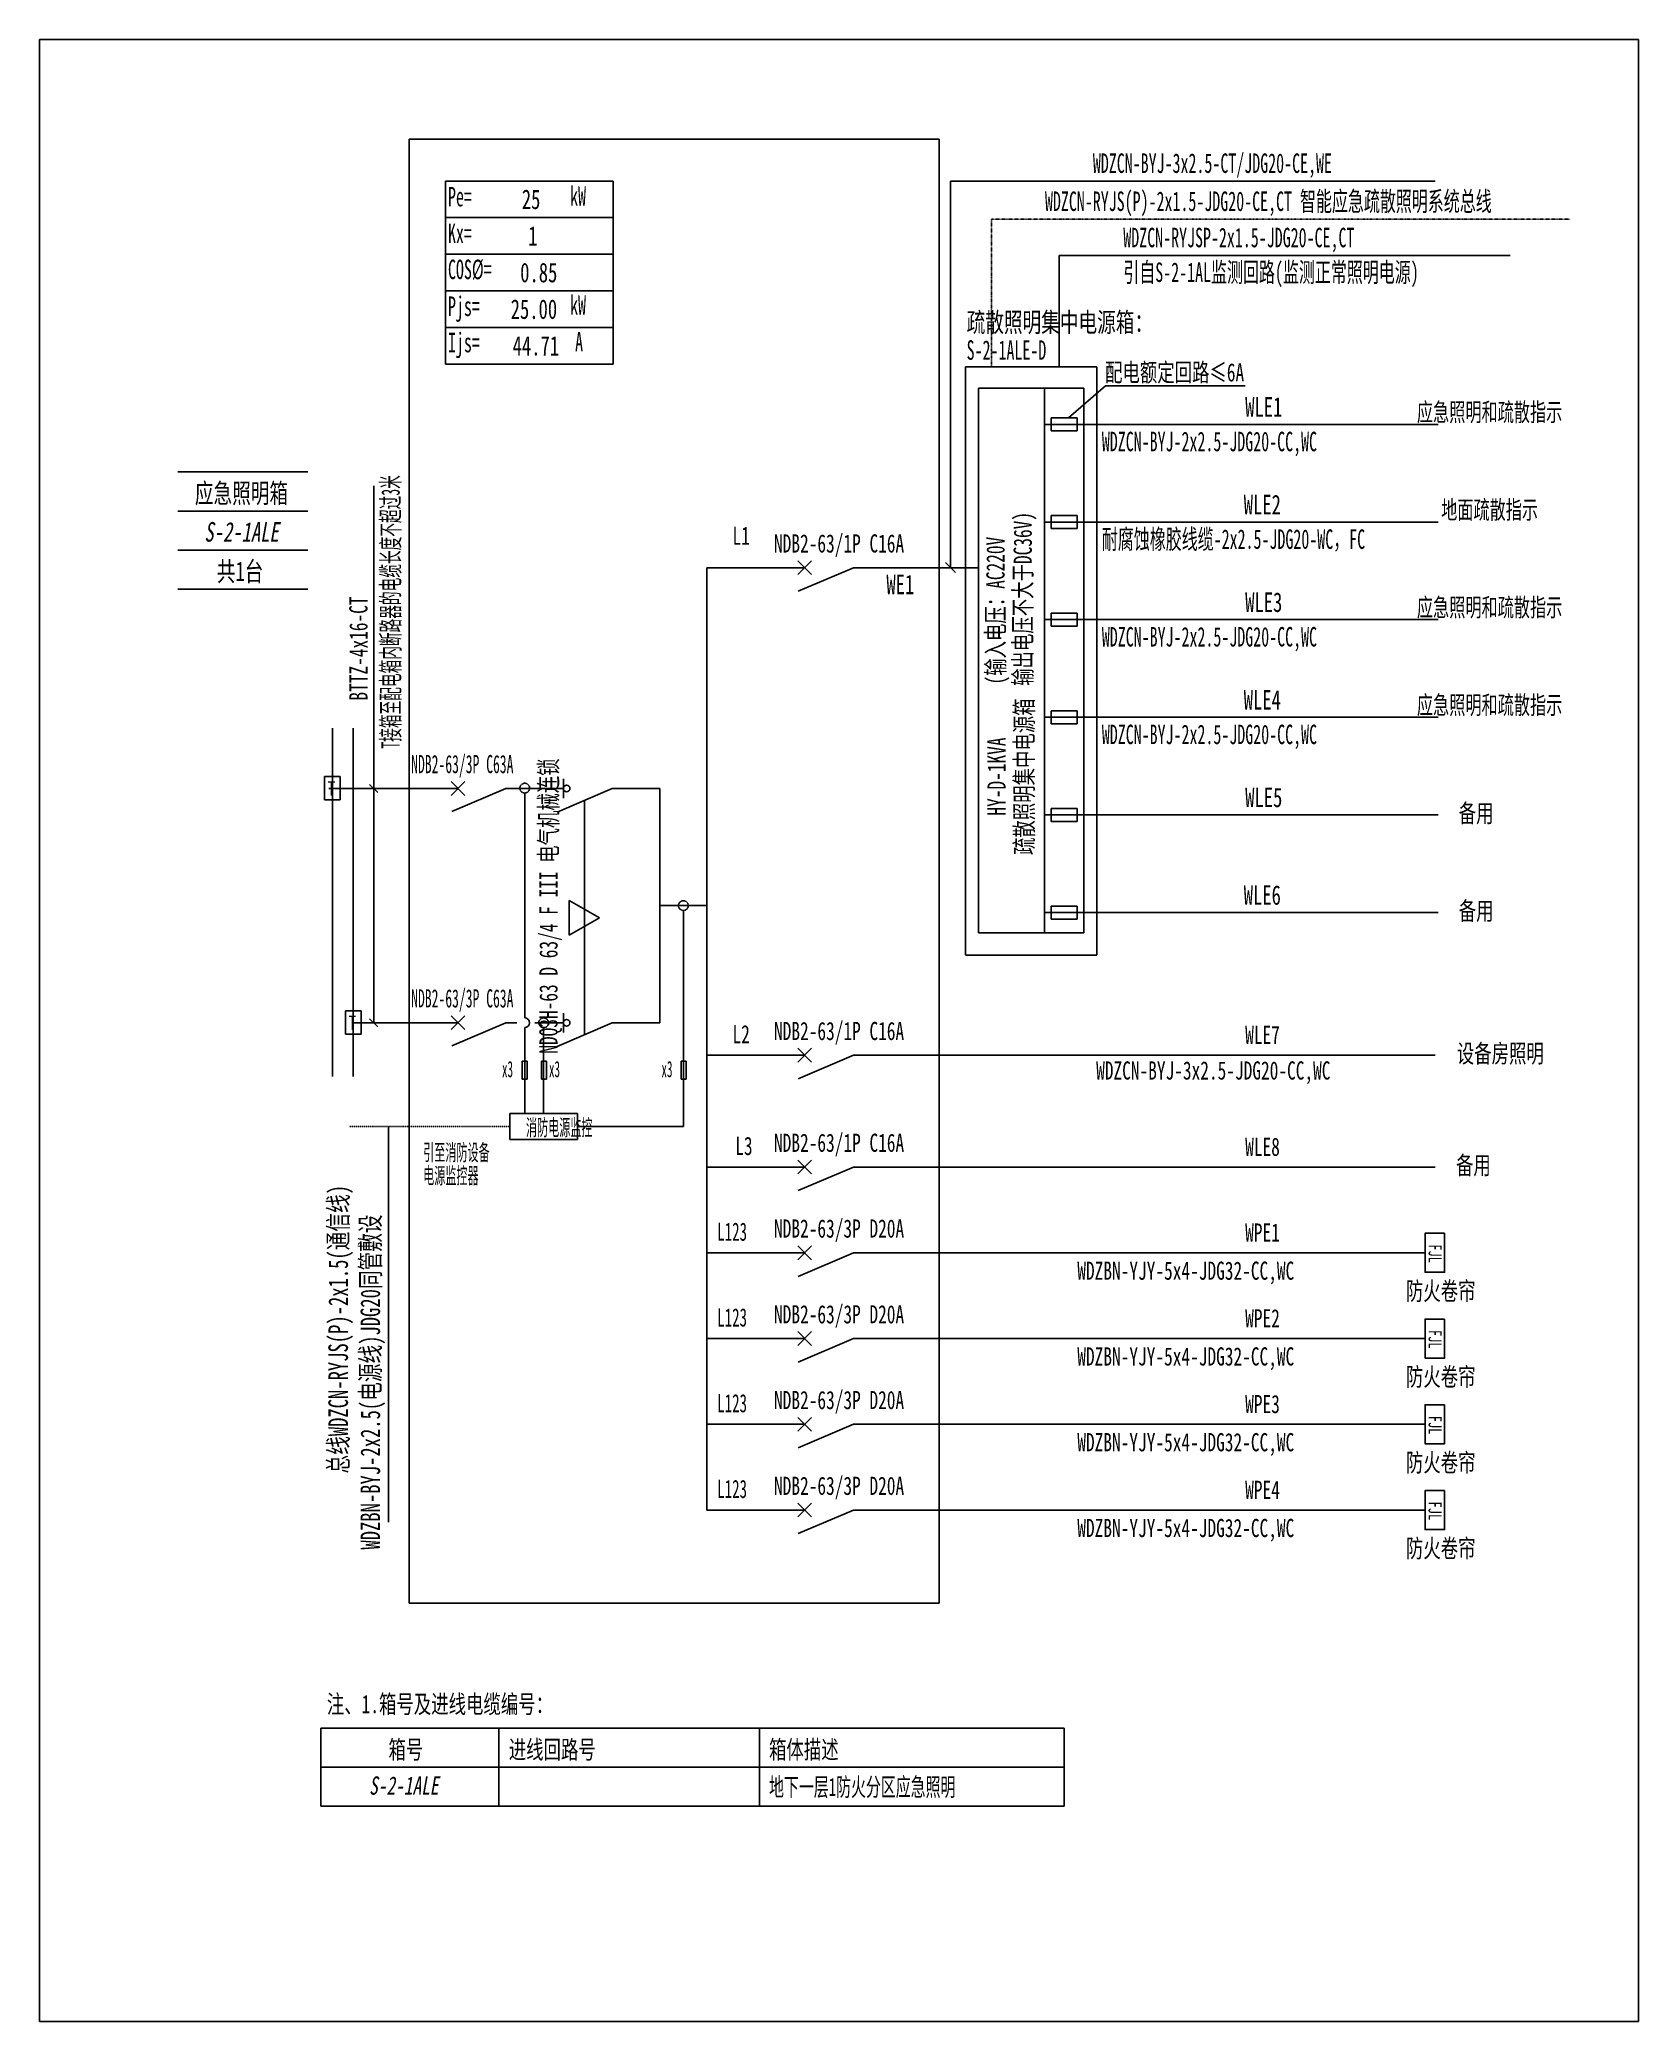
# Model space of a CAD drawing. Extents: x 214200 to 216396, y 348617 to 351339.
import ezdxf
from ezdxf.enums import TextEntityAlignment as Align

# ---------------------------------------------------------------- set-up
doc = ezdxf.new("R2010")
doc.units = 0
doc.header["$MEASUREMENT"] = 0
for name, pattern in [('_点划线L', [1.9, 1.5, -0.17, 0.06, -0.17]), ('_虚线S', [0.25, 0.125, -0.125]), ('DASH', [0.35, 0.25, -0.1]), ('DASHED', [0.75, 0.5, -0.25]), ('DIVIDE', [1.25, 0.5, -0.25, 0, -0.25, 0, -0.25])]:
    doc.linetypes.add(name, pattern=pattern)
for name, color, linetype in [('D_E_Eqpm(强电设备)', 100, 'Continuous'), ('D_E_Eqpm（强电设备）', 100, 'Continuous'), ('D_E_Text(强电文字)', 51, 'Continuous'), ('D_E_Text（强电文字）', 51, 'Continuous'), ('D_E_Wire(强电线缆)', 10, 'Continuous'), ('D_E_Wire（强电线缆）', 10, 'Continuous'), ('D_El_Wire（弱电线缆）', 10, 'Continuous'), ('D_T_TableDim（表格尺寸）', 255, 'Continuous'), ('DQ_Eqpm', 100, 'Continuous'), ('FL04GGFW_E72-配电箱系统图-塔楼部分$0$D_E_Eqpm（强电设备）', 100, 'Continuous'), ('FL09U293_E72-地下室配电箱系统图$0$D_E_Eqpm（强电设备）', 100, 'Continuous'), ('FL09U293_E72-地下室配电箱系统图$0$D_E_Text（强电文字）', 51, 'Continuous'), ('FL09U293_E72-地下室配电箱系统图$0$D_T_TableDim（表格尺寸）', 255, 'Continuous'), ('系统图', 220, 'Continuous')]:
    doc.layers.add(name, color=color, linetype=linetype)
doc.styles.add('FL09U293_E72-地下室配电箱系统图$0$FL04GGFW_E72-配电箱系统图-塔楼部分$0$电气', font='', dxfattribs={"width": 0.7})
doc.styles.add('FL09U293_E72-地下室配电箱系统图$0$FL04GGFW_E72-配电箱系统图-塔楼部分$0$电气箱', font='simhei.ttf', dxfattribs={"width": 0.8, "oblique": 10})
doc.styles.add('FL09U293_E72-地下室配电箱系统图$0$电气', font='', dxfattribs={"width": 0.7})
doc.styles.add('FL09U293_E72-地下室配电箱系统图$0$电气箱', font='simhei.ttf', dxfattribs={"width": 0.8, "oblique": 10})
doc.styles.add('HZ', font='', dxfattribs={"width": 0.7, "height": 400})
doc.styles.add('电气', font='', dxfattribs={"width": 0.7})
doc.styles.get('FL09U293_E72-地下室配电箱系统图$0$FL04GGFW_E72-配电箱系统图-塔楼部分$0$电气').set_extended_font_data('SimSun')
doc.styles.get('FL09U293_E72-地下室配电箱系统图$0$电气').set_extended_font_data('SimSun')
doc.styles.get('HZ').set_extended_font_data('SimSun')
doc.styles.get('电气').set_extended_font_data('SimSun')

msp = doc.modelspace()

# ---------------------------------------------------------------- linework, layer by layer
at = {"layer": 'D_E_Eqpm(强电设备)'}
for p, q in [((215241.8, 350604.2, 0), (215260.7, 350623.2, 0)), ((215260.7, 350604.2, 0), (215241.8, 350623.2, 0)), ((215318.3, 350613.7, 0), (215242.6, 350581.3, 0)), ((214919.9, 350297.1, 0), (214919.9, 350323.9, 0)), ((214765.6, 350301, 0), (214784.6, 350320, 0)), ((214784.6, 350301, 0), (214765.6, 350320, 0)), ((214765.6, 349979.2, 0), (214784.6, 349998.1, 0)), ((214784.6, 349979.2, 0), (214765.6, 349998.1, 0)), ((214919.9, 349975.2, 0), (214919.9, 350002, 0)), ((215241.8, 349934.6, 0), (215260.7, 349953.6, 0)), ((215260.7, 349934.6, 0), (215241.8, 349953.6, 0)), ((215318.3, 349944.1, 0), (215242.6, 349911.6, 0)), ((215241.8, 349781, 0), (215260.7, 349800, 0)), ((215260.7, 349781, 0), (215241.8, 349800, 0)), ((215318.3, 349790.5, 0), (215242.6, 349758.1, 0)), ((215241.8, 349663.2, 0), (215260.7, 349682.2, 0)), ((215260.7, 349663.2, 0), (215241.8, 349682.2, 0)), ((215318.3, 349672.7, 0), (215242.6, 349640.3, 0)), ((215241.8, 349545.4, 0), (215260.7, 349564.4, 0)), ((215260.7, 349545.4, 0), (215241.8, 349564.4, 0)), ((215318.3, 349554.9, 0), (215242.6, 349522.5, 0)), ((215241.8, 349427.6, 0), (215260.7, 349446.6, 0)), ((215260.7, 349427.6, 0), (215241.8, 349446.6, 0)), ((215318.3, 349437.1, 0), (215242.6, 349404.7, 0)), ((215241.8, 349309.8, 0), (215260.7, 349328.8, 0)), ((215260.7, 349309.8, 0), (215241.8, 349328.8, 0)), ((215318.3, 349319.3, 0), (215242.6, 349286.9, 0))]:
    msp.add_line(p, q, dxfattribs=at)
for centre in [(214924.4, 350310.5, 0), (214924.4, 349988.6, 0)]:
    msp.add_circle(centre, 4.56, dxfattribs=at)
at = {"layer": 'D_E_Eqpm（强电设备）'}
for p, q in [((215490.1, 350112.1, 0), (215490.1, 350860.5, 0)), ((215490.1, 350860.5, 0), (215581, 350860.5, 0)), ((215581, 350860.5, 0), (215581, 350112.1, 0)), ((214986.9, 350310.5, 0), (214911.2, 350278, 0)), ((214969.4, 350132.7, 0), (214928, 350156.6, 0)), ((214928, 350156.6, 0), (214928, 350108.8, 0)), ((214928, 350108.8, 0), (214969.4, 350132.7, 0)), ((215581, 350112.1, 0), (215490.1, 350112.1, 0)), ((214986.9, 349988.6, 0), (214911.2, 349956.2, 0))]:
    msp.add_line(p, q, dxfattribs=at)
at = {"layer": 'D_E_Eqpm（强电设备）', "linetype": 'DASH'}
msp.add_line((214949.1, 349972.4, 0), (214949.1, 350294.2, 0), dxfattribs=at)
at = {"layer": 'D_E_Eqpm（强电设备）', "elevation": 0}
for points in [[(216130.4, 349699.5), (216130.4, 349645.9), (216103.6, 349645.9), (216103.6, 349699.5)], [(216130.4, 349581.7), (216130.4, 349528.1), (216103.6, 349528.1), (216103.6, 349581.7)], [(216130.4, 349463.9), (216130.4, 349410.3), (216103.6, 349410.3), (216103.6, 349463.9)], [(216130.4, 349346.1), (216130.4, 349292.5), (216103.6, 349292.5), (216103.6, 349346.1)]]:
    msp.add_lwpolyline(points, close=True, dxfattribs=at)
at = {"layer": 'D_E_Text(强电文字)', "color": 51}
for p, q in [((214659.4, 349988.6, 0), (214659.4, 350726.2, 0)), ((214653.8, 350316.1, 0), (214665, 350304.9, 0)), ((214653.8, 349994.2, 0), (214665, 349983.1, 0)), ((214679.7, 349846.3, 0), (214679.7, 349302.5, 0))]:
    msp.add_line(p, q, dxfattribs=at)
at = {"layer": 'D_E_Text（强电文字）'}
for p, q in [((214758, 351144.8, 0), (214988.5, 351144.8, 0)), ((214758, 351144.8, 0), (214758, 350893.4, 0)), ((214988.5, 351144.8, 0), (214988.5, 350893.4, 0)), ((215451.7, 351144.8, 0), (216117.4, 351144.8, 0)), ((215451.7, 350613.7, 0), (215451.7, 351144.8, 0)), ((214758, 351094.5, 0), (214988.5, 351094.5, 0)), ((214758, 351044.2, 0), (214988.5, 351044.2, 0)), ((214758, 350994, 0), (214988.5, 350994, 0)), ((214758, 350943.7, 0), (214988.5, 350943.7, 0)), ((214758, 350893.4, 0), (214988.5, 350893.4, 0)), ((215613.8, 350819.4, 0), (215664.4, 350863.7, 0)), ((215664.4, 350863.7, 0), (215856.5, 350863.7, 0)), ((215444.9, 350620.6, 0), (215458.5, 350606.9, 0))]:
    msp.add_line(p, q, dxfattribs=at)
at = {"layer": 'D_E_Wire(强电线缆)'}
for p, q in [((214602.7, 349914.8, 0), (214602.7, 350393.2, 0)), ((214597.6, 350310.5, 0), (214775.1, 350310.5, 0)), ((214840.8, 350310.5, 0), (214919.9, 350310.5, 0)), ((214986.9, 350310.5, 0), (215052.4, 350310.5, 0)), ((214840.8, 349988.6, 0), (214855.9, 349988.6, 0)), ((214880.7, 349988.6, 0), (214919.9, 349988.6, 0)), ((214986.9, 349988.6, 0), (215052.4, 349988.6, 0))]:
    msp.add_line(p, q, dxfattribs=at)
at = {"layer": 'D_E_Wire(强电线缆)', "linetype": 'DASH'}
for p, q in [((214631.3, 349914.8, 0), (214631.3, 350393.2, 0)), ((214631.3, 349988.6, 0), (214775.1, 349988.6, 0))]:
    msp.add_line(p, q, dxfattribs=at)
at = {"layer": 'D_E_Wire（强电线缆）', "color": 10}
for p, q in [((215600.8, 351042.6, 0), (215600.8, 350889.8, 0)), ((215600.8, 351042.6, 0), (216220.6, 351042.6, 0)), ((215581, 350810.5, 0), (216121.3, 350810.5, 0)), ((215581, 350676.4, 0), (216121.3, 350676.4, 0)), ((215581, 350542.3, 0), (216121.3, 350542.3, 0)), ((215581, 350408.2, 0), (216121.3, 350408.2, 0)), ((215581, 350274.1, 0), (216121.3, 350274.1, 0)), ((215581, 350140, 0), (216121.3, 350140, 0))]:
    msp.add_line(p, q, dxfattribs=at)
at = {"layer": 'D_E_Wire（强电线缆）'}
for p, q in [((215117.1, 349319.3, 0), (215117.1, 350613.7, 0)), ((215117.1, 350613.7, 0), (215251.2, 350613.7, 0)), ((215318.3, 350613.7, 0), (215490.1, 350613.7, 0)), ((215052.4, 350310.5, 0), (215052.4, 349988.6, 0)), ((215052.4, 350149.6, 0), (215117.1, 350149.6, 0)), ((215084.8, 350142.8, 0), (215084.8, 349846.3, 0)), ((214892.8, 349981.9, 0), (214892.8, 349864.2, 0)), ((215117.1, 349944.1, 0), (215251.2, 349944.1, 0)), ((215318.3, 349944.1, 0), (216117.4, 349944.1, 0)), ((214863.2, 349936, 0), (214870.3, 349936, 0)), ((214863.2, 349911.3, 0), (214863.2, 349936, 0)), ((214870.3, 349936, 0), (214870.3, 349911.3, 0)), ((214889.7, 349936, 0), (214896.7, 349936, 0)), ((214889.7, 349911.3, 0), (214889.7, 349936, 0)), ((214896.7, 349936, 0), (214896.7, 349911.3, 0)), ((215081.5, 349936, 0), (215088.5, 349936, 0)), ((215081.5, 349911.3, 0), (215081.5, 349936, 0)), ((215088.5, 349936, 0), (215088.5, 349911.3, 0)), ((214870.3, 349911.3, 0), (214863.2, 349911.3, 0)), ((214896.7, 349911.3, 0), (214889.7, 349911.3, 0)), ((215088.5, 349911.3, 0), (215081.5, 349911.3, 0)), ((215117.1, 349790.5, 0), (215251.2, 349790.5, 0)), ((215318.3, 349790.5, 0), (216117.4, 349790.5, 0)), ((215117.1, 349672.7, 0), (215251.2, 349672.7, 0)), ((215318.3, 349672.7, 0), (216103.6, 349672.7, 0)), ((215117.1, 349554.9, 0), (215251.2, 349554.9, 0)), ((215318.3, 349554.9, 0), (216103.6, 349554.9, 0)), ((215117.1, 349437.1, 0), (215251.2, 349437.1, 0)), ((215318.3, 349437.1, 0), (216103.6, 349437.1, 0)), ((215117.1, 349319.3, 0), (215251.2, 349319.3, 0)), ((215318.3, 349319.3, 0), (216103.6, 349319.3, 0))]:
    msp.add_line(p, q, dxfattribs=at)
at = {"layer": 'D_E_Wire（强电线缆）', "linetype": '_点划线L'}
for p, q in [((214866.8, 349995.3, 0), (214866.8, 350304.2, 0)), ((214866.8, 349864.2, 0), (214866.8, 349981.9, 0)), ((214846.4, 349864.2, 0), (214939.1, 349864.2, 0)), ((214846.4, 349828.4, 0), (214846.4, 349864.2, 0)), ((214939.1, 349864.2, 0), (214939.1, 349828.4, 0)), ((215084.8, 349846.3, 0), (214939.1, 349846.3, 0)), ((214939.1, 349828.4, 0), (214846.4, 349828.4, 0))]:
    msp.add_line(p, q, dxfattribs=at)
at = {"layer": 'D_E_Wire（强电线缆）', "linetype": '_虚线S'}
msp.add_line((214626.2, 349846.3, 0), (214846.4, 349846.3, 0), dxfattribs=at)
at = {"layer": 'D_E_Wire（强电线缆）', "linetype": '_点划线L'}
for centre in [(214866.8, 350310.9, 0), (215084.8, 350149.6, 0), (214892.8, 349988.6, 0)]:
    msp.add_circle(centre, 6.7, dxfattribs=at)
at = {"layer": 'D_E_Wire（强电线缆）'}
msp.add_arc((214866.8, 349988.6, 0), 6.7, 270, 90, dxfattribs=at)
at = {"layer": 'D_El_Wire（弱电线缆）', "color": 200, "linetype": 'DIVIDE'}
for q in [(216302.7, 351092.3, 0), (215508, 350889.8, 0)]:
    msp.add_line((215508, 351092.3, 0), q, dxfattribs=at)
at = {"layer": 'D_T_TableDim（表格尺寸）', "linetype": 'DASHED'}
for p, q in [((214708.2, 349191.6, 0), (214708.2, 351202.5, 0)), ((214708.2, 351202.5, 0), (215436.3, 351202.5, 0)), ((215436.3, 351202.5, 0), (215436.3, 349191.6, 0)), ((215436.3, 349191.6, 0), (214708.2, 349191.6, 0))]:
    msp.add_line(p, q, dxfattribs=at)
at = {"layer": 'D_T_TableDim（表格尺寸）', "linetype": 'DASH'}
for p, q in [((215652.5, 350889.8, 0), (215472.3, 350889.8, 0)), ((215472.3, 350889.8, 0), (215472.3, 350081.4, 0)), ((215652.5, 350081.4, 0), (215652.5, 350889.8, 0)), ((215472.3, 350081.4, 0), (215652.5, 350081.4, 0))]:
    msp.add_line(p, q, dxfattribs=at)
at = {"layer": 'DQ_Eqpm'}
for p, q in [((214613.4, 350326.9, 0), (214591.9, 350326.9, 0)), ((214591.9, 350326.9, 0), (214591.9, 350294.7, 0)), ((214613.4, 350294.7, 0), (214613.4, 350326.9, 0)), ((214591.9, 350294.7, 0), (214613.4, 350294.7, 0)), ((214642, 350005.1, 0), (214620.5, 350005.1, 0)), ((214620.5, 350005.1, 0), (214620.5, 349972.9, 0)), ((214642, 349972.9, 0), (214642, 350005.1, 0)), ((214620.5, 349972.9, 0), (214642, 349972.9, 0))]:
    msp.add_line(p, q, dxfattribs=at)
at = {"layer": 'FL04GGFW_E72-配电箱系统图-塔楼部分$0$D_E_Eqpm（强电设备）'}
for p, q in [((215581, 350112.1, 0), (215581, 350860.5, 0)), ((215581, 350860.5, 0), (215634.6, 350860.5, 0)), ((215634.6, 350860.5, 0), (215634.6, 350112.1, 0)), ((215589.9, 350819.4, 0), (215625.7, 350819.4, 0)), ((215589.9, 350819.4, 0), (215589.9, 350819.4, 0)), ((215589.9, 350819.4, 0), (215589.9, 350801.5, 0)), ((215589.9, 350801.5, 0), (215589.9, 350819.4, 0)), ((215625.7, 350819.4, 0), (215625.7, 350801.5, 0)), ((215589.9, 350801.5, 0), (215625.7, 350801.5, 0)), ((215589.9, 350801.5, 0), (215589.9, 350801.5, 0)), ((215589.9, 350685.3, 0), (215625.7, 350685.3, 0)), ((215589.9, 350685.3, 0), (215589.9, 350685.3, 0)), ((215589.9, 350685.3, 0), (215589.9, 350667.4, 0)), ((215589.9, 350667.4, 0), (215589.9, 350685.3, 0)), ((215625.7, 350685.3, 0), (215625.7, 350667.4, 0)), ((215589.9, 350667.4, 0), (215625.7, 350667.4, 0)), ((215589.9, 350667.4, 0), (215589.9, 350667.4, 0)), ((215589.9, 350551.2, 0), (215625.7, 350551.2, 0)), ((215589.9, 350551.2, 0), (215589.9, 350551.2, 0)), ((215589.9, 350551.2, 0), (215589.9, 350533.3, 0)), ((215589.9, 350533.3, 0), (215589.9, 350551.2, 0)), ((215625.7, 350551.2, 0), (215625.7, 350533.3, 0)), ((215589.9, 350533.3, 0), (215625.7, 350533.3, 0)), ((215589.9, 350533.3, 0), (215589.9, 350533.3, 0)), ((215589.9, 350417.1, 0), (215625.7, 350417.1, 0)), ((215589.9, 350417.1, 0), (215589.9, 350417.1, 0)), ((215589.9, 350417.1, 0), (215589.9, 350399.2, 0)), ((215589.9, 350399.2, 0), (215589.9, 350417.1, 0)), ((215625.7, 350417.1, 0), (215625.7, 350399.2, 0)), ((215589.9, 350399.2, 0), (215625.7, 350399.2, 0)), ((215589.9, 350399.2, 0), (215589.9, 350399.2, 0)), ((215589.9, 350283, 0), (215625.7, 350283, 0)), ((215589.9, 350283, 0), (215589.9, 350283, 0)), ((215589.9, 350283, 0), (215589.9, 350265.1, 0)), ((215589.9, 350265.1, 0), (215589.9, 350283, 0)), ((215625.7, 350283, 0), (215625.7, 350265.1, 0)), ((215589.9, 350265.1, 0), (215625.7, 350265.1, 0)), ((215589.9, 350265.1, 0), (215589.9, 350265.1, 0)), ((215589.9, 350148.9, 0), (215625.7, 350148.9, 0)), ((215589.9, 350148.9, 0), (215589.9, 350148.9, 0)), ((215589.9, 350148.9, 0), (215589.9, 350131, 0)), ((215589.9, 350131, 0), (215589.9, 350148.9, 0)), ((215589.9, 350131, 0), (215625.7, 350131, 0)), ((215589.9, 350131, 0), (215589.9, 350131, 0)), ((215625.7, 350148.9, 0), (215625.7, 350131, 0)), ((215634.6, 350112.1, 0), (215581, 350112.1, 0))]:
    msp.add_line(p, q, dxfattribs=at)
at = {"layer": 'FL09U293_E72-地下室配电箱系统图$0$D_E_Eqpm（强电设备）'}
for p, q in [((214840.8, 350310.5, 0), (214766.5, 350278.6, 0)), ((214840.8, 349988.6, 0), (214766.5, 349956.8, 0))]:
    msp.add_line(p, q, dxfattribs=at)
at = {"layer": 'FL09U293_E72-地下室配电箱系统图$0$D_T_TableDim（表格尺寸）'}
for p, q in [((214390.2, 350745.2, 0), (214569, 350745.2, 0)), ((214390.2, 350691.5, 0), (214569, 350691.5, 0)), ((214390.2, 350637.9, 0), (214569, 350637.9, 0)), ((214390.2, 350584.3, 0), (214569, 350584.3, 0))]:
    msp.add_line(p, q, dxfattribs=at)
at = {"layer": 'FL09U293_E72-地下室配电箱系统图$0$D_T_TableDim（表格尺寸）', "ltscale": 3.5}
for p, q in [((214586.6, 349019.8, 0), (215607.8, 349019.8, 0)), ((214586.6, 349019.8, 0), (214586.6, 348912.5, 0)), ((214831.4, 349019.8, 0), (214831.4, 348912.5, 0)), ((215189.4, 349019.8, 0), (215189.4, 348912.5, 0)), ((215607.8, 349019.8, 0), (215607.8, 348912.5, 0)), ((214586.6, 348966.1, 0), (215607.8, 348966.1, 0)), ((214586.6, 348966.1, 0), (215607.8, 348966.1, 0)), ((214586.6, 348912.5, 0), (215607.8, 348912.5, 0))]:
    msp.add_line(p, q, dxfattribs=at)
at = {"layer": '系统图', "ltscale": 9973.992009}
msp.add_lwpolyline([(214200.5, 351339), (216396.5, 351339), (216396.5, 348617), (214200.5, 348617)], close=True, dxfattribs=at)

# ---------------------------------------------------------------- texts
at = {"layer": 'D_E_Eqpm（强电设备）', "color": 51, "style": '电气', "width": 0.7}
for p in [(216117.2, 349671.6, 0), (216117.2, 349553.8, 0), (216117.2, 349436, 0), (216117.2, 349318.2, 0)]:
    msp.add_text('FJL', height=17.88, rotation=270, dxfattribs=at).set_placement(p, align=Align.MIDDLE)
at = {"layer": 'D_E_Text(强电文字)', "color": 51, "style": '电气'}
for s, height, width, p in [('疏散照明集中电源箱：', 26.82, 0.7, (215473.8, 350937.4, 0)), ('L1', 25.03, 0.7, (215152.2, 350645.1, 0)), ('NDB2-63/1P C16A', 25.031, 0.7, (215209.2, 350634.5, 0)), ('备用', 25.03, 0.7, (216149.8, 350263.9, 0)), ('备用', 25.03, 0.7, (216149.8, 350129.8, 0)), ('L2', 25.03, 0.7, (215152.2, 349960.4, 0)), ('NDB2-63/1P C16A', 25.031, 0.7, (215209.2, 349964.8, 0)), ('WLE7', 25.03, 0.7, (215856.4, 349959.4, 0)), ('设备房照明', 25.03, 0.7, (216147.1, 349933.9, 0)), ('WDZCN-BYJ-3x2.5-JDG20-CC,WC ', 25.031, 0.7, (215651.7, 349910.6, 0)), ('L3', 25.03, 0.7, (215156, 349807, 0)), ('NDB2-63/1P C16A', 25.031, 0.7, (215209.2, 349811.3, 0)), ('WLE8', 25.03, 0.7, (215856.4, 349805.8, 0)), ('备用', 25.03, 0.7, (216146, 349780.4, 0)), ('L123', 25.03, 0.6, (215131.3, 349689.2, 0)), ('NDB2-63/3P D20A', 25.031, 0.7, (215209.2, 349693.5, 0)), ('WPE1', 25.03, 0.7, (215856.4, 349688, 0)), ('WDZBN-YJY-5x4-JDG32-CC,WC ', 25.031, 0.7, (215625.8, 349635.6, 0)), ('防火卷帘', 25.03, 0.7, (216077.2, 349607.7, 0)), ('L123', 25.03, 0.6, (215131.3, 349571.4, 0)), ('NDB2-63/3P D20A', 25.031, 0.7, (215209.2, 349575.7, 0)), ('WPE2', 25.03, 0.7, (215856.4, 349570.2, 0)), ('WDZBN-YJY-5x4-JDG32-CC,WC ', 25.031, 0.7, (215625.8, 349517.8, 0)), ('防火卷帘', 25.03, 0.7, (216077.2, 349489.9, 0)), ('L123', 25.03, 0.6, (215131.3, 349453.6, 0)), ('NDB2-63/3P D20A', 25.031, 0.7, (215209.2, 349457.9, 0)), ('WPE3', 25.03, 0.7, (215856.4, 349452.4, 0)), ('WDZBN-YJY-5x4-JDG32-CC,WC ', 25.031, 0.7, (215625.8, 349400, 0)), ('防火卷帘', 25.03, 0.7, (216077.2, 349372.1, 0)), ('L123', 25.03, 0.6, (215131.3, 349335.8, 0)), ('NDB2-63/3P D20A', 25.031, 0.7, (215209.2, 349340.1, 0)), ('WPE4', 25.03, 0.7, (215856.4, 349334.6, 0)), ('WDZBN-YJY-5x4-JDG32-CC,WC ', 25.031, 0.7, (215625.8, 349282.2, 0)), ('防火卷帘', 25.03, 0.7, (216077.2, 349254.3, 0))]:
    msp.add_text(s, height=height, dxfattribs=dict(at, width=width)).set_placement(p)
at = {"layer": 'D_E_Text(强电文字)', "color": 51, "style": '电气', "width": 0.65}
for s, p in [('应急照明和疏散指示', (216192.2, 350827.9, 0)), ('地面疏散指示', (216192.2, 350693.8, 0)), ('应急照明和疏散指示', (216192.2, 350559.7, 0)), ('应急照明和疏散指示', (216192.2, 350425.6, 0))]:
    msp.add_text(s, height=25.03, dxfattribs=at).set_placement(p, align=Align.MIDDLE)
at = {"layer": 'D_E_Text(强电文字)', "style": 'FL09U293_E72-地下室配电箱系统图$0$FL04GGFW_E72-配电箱系统图-塔楼部分$0$电气', "width": 0.7}
for s, p in [('应急照明箱', (214477.8, 350716.5, 0)), ('共1台', (214475.9, 350609.2, 0))]:
    msp.add_text(s, height=26.82, dxfattribs=at).set_placement(p, align=Align.MIDDLE)
at = {"layer": 'D_E_Text(强电文字)', "color": 51, "style": '电气'}
for s, width, p in [('T接箱至配电箱内断路器的电缆长度不超过3米', 0.55, (214695, 350365.2, 0)), ('BTTZ-4x16-CT', 0.7, (214650.9, 350431.1, 0))]:
    msp.add_text(s, height=25.031, rotation=90, dxfattribs=dict(at, width=width)).set_placement(p)
at = {"layer": 'D_E_Text(强电文字)', "style": 'FL09U293_E72-地下室配电箱系统图$0$FL04GGFW_E72-配电箱系统图-塔楼部分$0$电气箱', "oblique": 10, "width": 0.7}
msp.add_text('S-2-1ALE', height=26.82, dxfattribs=at).set_placement((214477.8, 350662.9, 0), align=Align.MIDDLE)
at = {"layer": 'D_E_Text（强电文字）', "style": '电气'}
for s, height, width, p in [('WDZCN-BYJ-3x2.5-CT/JDG20-CE,WE', 26.819, 0.6, (215647.2, 351155.9, 0)), ('25', 26.82, 0.7, (214862.8, 351106.3, 0)), ('1', 26.8, 0.7, (214871.7, 351056, 0)), (' 0.85', 26.82, 0.7, (214847.8, 351005.7, 0)), ('WLE1', 26.82, 0.7, (215856.4, 350821.1, 0)), ('WDZCN-BYJ-2x2.5-JDG20-CC,WC', 26.819, 0.6, (215659.5, 350773.6, 0)), ('WLE2', 26.82, 0.7, (215854.4, 350687, 0)), ('耐腐蚀橡胶线缆-2x2.5-JDG20-WC，FC', 26.819, 0.6, (215659.5, 350639.5, 0)), ('WE1', 26.82, 0.7, (215363.6, 350577.3, 0)), ('WLE3', 26.82, 0.7, (215856.4, 350552.9, 0)), ('WDZCN-BYJ-2x2.5-JDG20-CC,WC', 26.819, 0.6, (215659.5, 350505.4, 0)), ('WLE4', 26.82, 0.7, (215854.4, 350418.8, 0)), ('WDZCN-BYJ-2x2.5-JDG20-CC,WC', 26.819, 0.6, (215659.5, 350371.3, 0)), ('WLE5', 26.82, 0.7, (215856.4, 350284.8, 0)), ('WLE6', 26.82, 0.7, (215854.4, 350150.7, 0))]:
    msp.add_text(s, height=height, dxfattribs=dict(at, width=width)).set_placement(p)
at = {"layer": 'D_E_Text（强电文字）', "linetype": 'Continuous', "style": '电气', "width": 0.6}
for s, height, p in [('kW', 26.82, (214929.1, 351110.8, 0)), ('Pe=', 26.82, (214761.4, 351109.9, 0)), ('Kx=', 26.82, (214761.4, 351059.5, 0)), ('COS%%C=', 26.82, (214761.4, 351010, 0)), ('Pjs=', 26.82, (214761.4, 350959.4, 0)), ('kW', 26.82, (214929.1, 350961.1, 0)), ('Ijs=', 26.82, (214761.4, 350909.6, 0)), ('A', 26.8, (214936, 350910.8, 0))]:
    msp.add_text(s, height=height, dxfattribs=at).set_placement(p)
at = {"layer": 'D_E_Text（强电文字）', "color": 51, "style": '电气', "width": 0.6}
for s, height, p in [('WDZCN-RYJS(P)-2x1.5-JDG20-CE,CT 智能应急疏散照明系统总线', 26.819, (215581.4, 351103.6, 0)), ('WDZCN-RYJSP-2x1.5-JDG20-CE,CT', 26.819, (215689, 351053.8, 0)), ('引自S-2-1AL监测回路(监测正常照明电源)', 26.819, (215689, 351006.1, 0)), ('S-2-1ALE-D', 26.82, (215473.8, 350899.2, 0))]:
    msp.add_text(s, height=height, dxfattribs=at).set_placement(p)
at = {"layer": 'D_E_Text（强电文字）', "color": 6, "style": '电气', "width": 0.7}
for s, p in [('25.00', (214847.5, 350955.4, 0)), ('44.71', (214850.2, 350905.1, 0))]:
    msp.add_text(s, height=26.82, dxfattribs=at).set_placement(p)
at = {"layer": 'D_E_Text（强电文字）', "style": '电气'}
for s, height, width, p in [('配电额定回路≤6A', 25.03, 0.7, (215759.5, 350882.5, 0)), ('NDB2-63/3P C63A', 25.031, 0.55, (214781.1, 350341.9, 0)), ('NDB2-63/3P C63A', 25.031, 0.55, (214781.1, 350020.1, 0))]:
    msp.add_text(s, height=height, dxfattribs=dict(at, width=width)).set_placement(p, align=Align.MIDDLE)
at = {"layer": 'D_E_Text（强电文字）', "color": 51, "style": '电气', "width": 0.7}
for s, height, p in [('输出电压不大于DC36V)', 25.031, (215552.3, 350570.8, 0)), ('(输入电压：AC220V', 25.031, (215514.9, 350554.7, 0)), ('疏散照明集中电源箱', 25.03, (215552.3, 350326.6, 0)), ('HY-D-1KVA', 25.03, (215514.9, 350326.8, 0))]:
    msp.add_text(s, height=height, rotation=90, dxfattribs=at).set_placement(p, align=Align.MIDDLE)
at = {"layer": 'D_E_Text（强电文字）', "style": '电气', "width": 0.7}
msp.add_text('NDQ3H-63 D 63/4 F III 电气机械连锁', height=25.031, rotation=90, dxfattribs=at).set_placement((214900.6, 350148.9, 0), align=Align.MIDDLE)
for s, p in [('总线WDZCN-RYJS(P)-2x1.5(通信线)', (214624, 349369.5)), ('WDZBN-BYJ-2x2.5(电源线)JDG20同管敷设', (214668.1, 349265))]:
    msp.add_text(s, height=26.819, rotation=90, dxfattribs=at).set_placement(p)
at = {"layer": 'D_E_Wire（强电线缆）', "color": 51, "linetype": 'Continuous', "style": 'HZ', "width": 0.5}
for s, p in [('x3', (214835.6, 349913.8, 0)), ('x3', (214900.1, 349913.8, 0)), ('x3', (215054.6, 349913.8, 0)), ('消防电源监控', (214868.5, 349833.7, 0)), ('引至消防设备', (214727.3, 349799.4, 0)), ('电源监控器', (214727.3, 349767.5, 0))]:
    msp.add_text(s, height=22.35, dxfattribs=at).set_placement(p)
at = {"layer": 'DQ_Eqpm', "color": 51, "style": '电气', "width": 0.8}
for p in [(214596.1, 350300.7, 0), (214624.7, 349978.9, 0)]:
    msp.add_text('T', height=19.7, dxfattribs=at).set_placement(p)
at = {"layer": 'FL09U293_E72-地下室配电箱系统图$0$D_E_Text（强电文字）', "style": 'FL09U293_E72-地下室配电箱系统图$0$电气'}
for s, height, width, p in [('注、1.箱号及进线电缆编号：', 25.031, 0.7, (214595, 349040.3, 0)), ('箱号', 25.03, 0.7, (214679.7, 348977.8, 0)), ('进线回路号', 25.03, 0.7, (214844.9, 348977.8, 0)), ('箱体描述', 25.03, 0.7, (215202.4, 348977.8, 0)), ('地下一层1防火分区应急照明', 25.031, 0.6, (215202.4, 348926.5, 0))]:
    msp.add_text(s, height=height, dxfattribs=dict(at, width=width)).set_placement(p)
at = {"layer": 'FL09U293_E72-地下室配电箱系统图$0$D_E_Text（强电文字）', "style": 'FL09U293_E72-地下室配电箱系统图$0$电气箱', "oblique": 10, "width": 0.7}
msp.add_text('S-2-1ALE', height=25.03, dxfattribs=at).set_placement((214700.7, 348940.9, 0), align=Align.MIDDLE)

doc.saveas('drawing.dxf')
